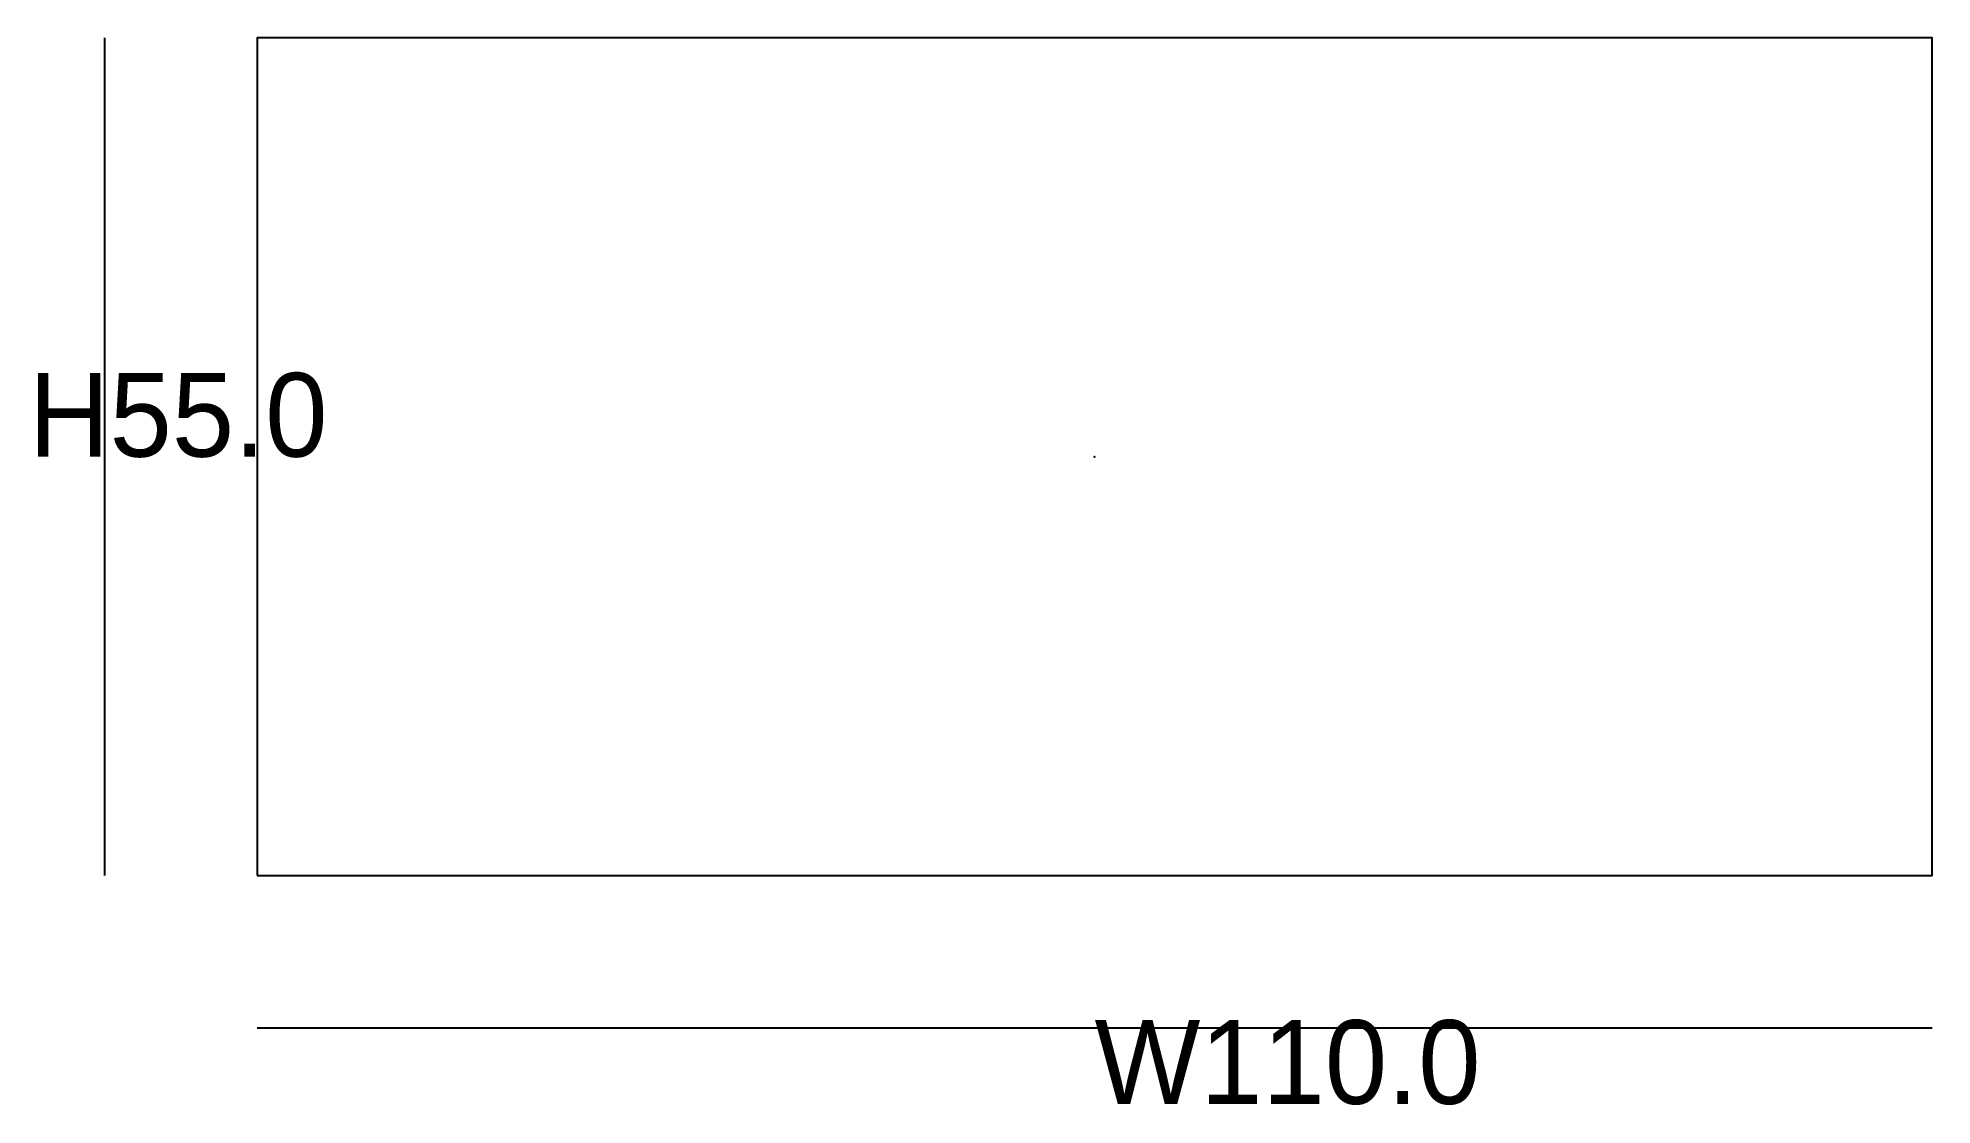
# Model space of a CAD drawing. Header units: metres. Extents: x -69 to 98, y -230 to 28.
# Drawn here: x -69.4 to 55, y -42.6 to 27.5 of the extents above; entities outside this region: 4.
import ezdxf

# ---------------------------------------------------------------- set-up
doc = ezdxf.new("R2010")
doc.units = ezdxf.units.M
doc.layers.add('FABRICATOR_AI', color=1, linetype='Continuous')

msp = doc.modelspace()

# ---------------------------------------------------------------- linework, layer by layer
at = {"layer": 'FABRICATOR_AI', "color": 1}
for p, q in [((-65, -27.5), (-65, 27.5)), ((-55, -37.5), (55, -37.5))]:
    msp.add_line(p, q, dxfattribs=at)
msp.add_lwpolyline([(-55, -27.5), (55, -27.5), (55, 27.5), (-55, 27.5), (-55, -27.5)], close=True, dxfattribs=at)
msp.add_point((0, 0), dxfattribs=at)

# ---------------------------------------------------------------- texts
for s, height, p in [('H55.0', 5.5, (-70, 0)), ('W110.0', 5.5, (0, -42.5)), ('FABRICATOR.AI - RECTANGLE', 5, (0, -200)), ('Generated: 2025-08-12 17:05:02', 3, (0, -210)), ('Confidence: 90.0%', 3, (0, -220)), ('Precision: 7/10', 3, (0, -230))]:
    msp.add_text(s, height=height, dxfattribs=at).set_placement(p)

doc.saveas('drawing.dxf')
